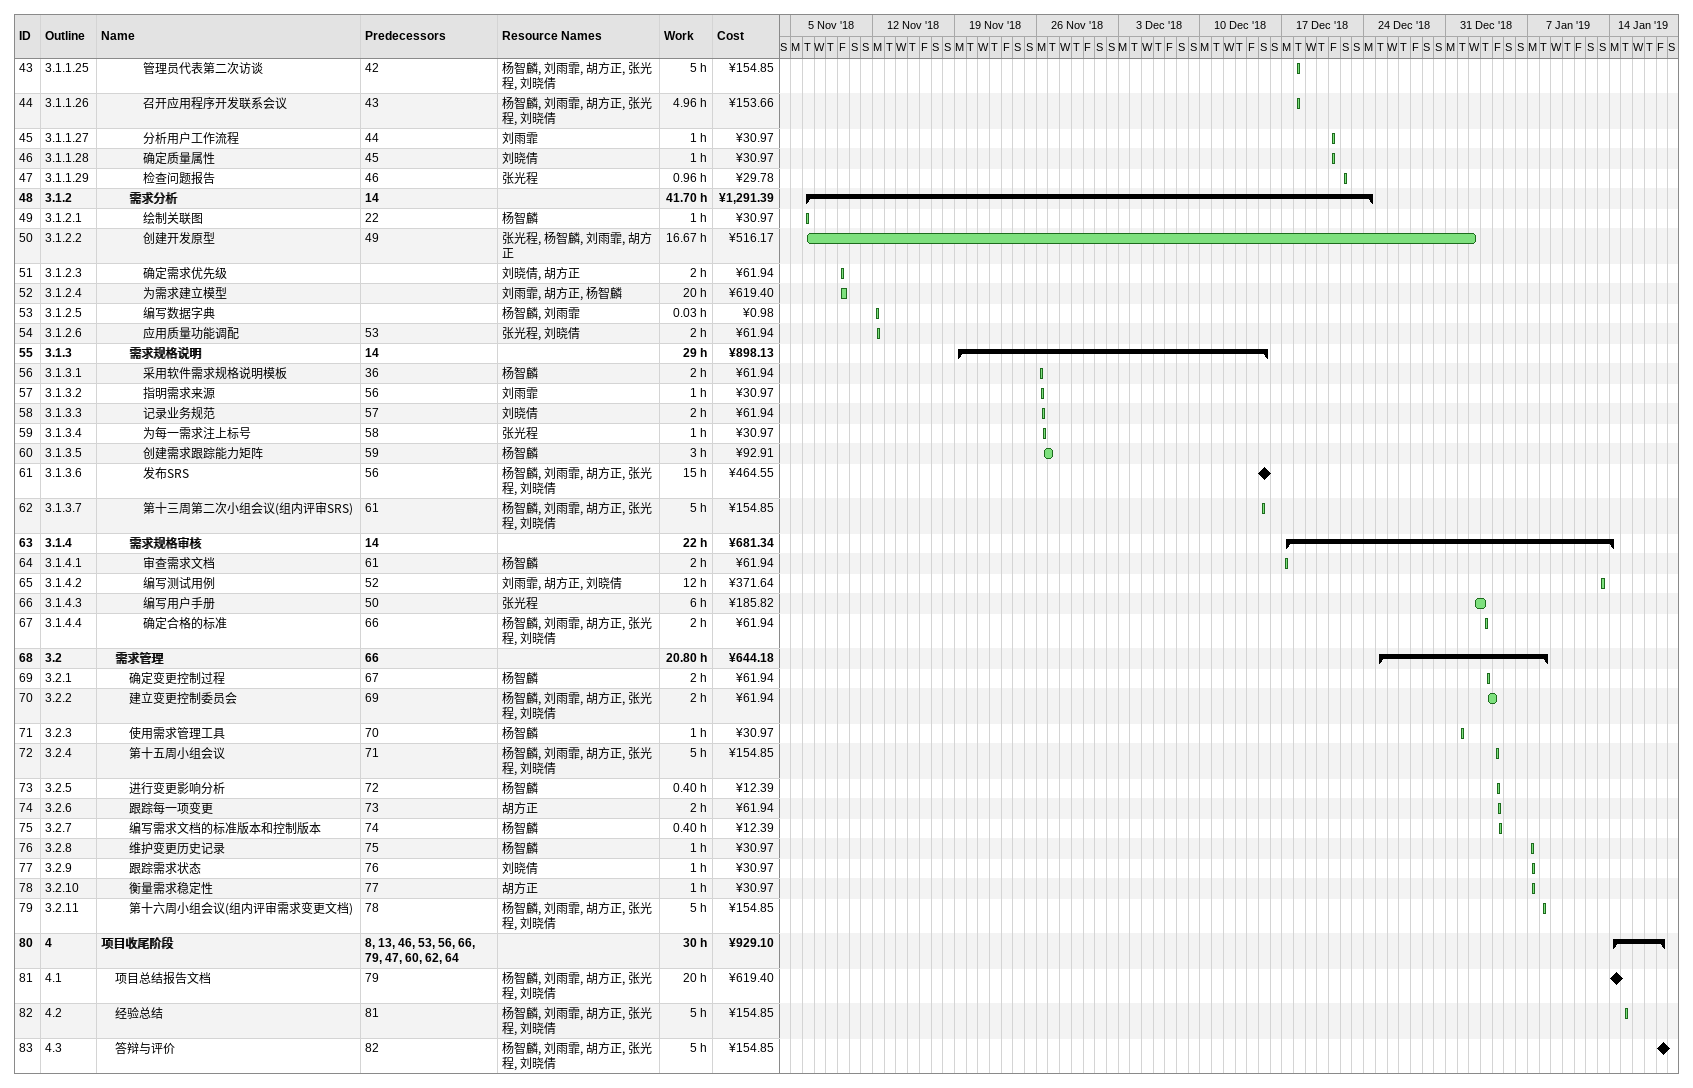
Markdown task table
| ID | WBS | Task | Start | Finish | Predecessors | Resources | Work (h) | Cost (¥) |
|---|---|---|---|---|---|---|---|---|
| 43 | 3.1.1.25 | 管理员代表第二次访谈 | 2018-12-18 | 2018-12-18 | 42 | 杨智麟, 刘雨霏, 胡方正, 张光程, 刘晓倩 | 5 | 154.85 |
| 44 | 3.1.1.26 | 召开应用程序开发联系会议 | 2018-12-18 | 2018-12-18 | 43 | 杨智麟, 刘雨霏, 胡方正, 张光程, 刘晓倩 | 4.96 | 153.66 |
| 45 | 3.1.1.27 | 分析用户工作流程 | 2018-12-21 | 2018-12-21 | 44 | 刘雨霏 | 1 | 30.97 |
| 46 | 3.1.1.28 | 确定质量属性 | 2018-12-21 | 2018-12-21 | 45 | 刘晓倩 | 1 | 30.97 |
| 47 | 3.1.1.29 | 检查问题报告 | 2018-12-22 | 2018-12-22 | 46 | 张光程 | 0.96 | 29.78 |
| 48 | 3.1.2 | **需求分析** | 2018-11-06 | 2018-12-24 | 14 |  | 41.70 | 1291.39 |
| 49 | 3.1.2.1 | 绘制关联图 | 2018-11-06 | 2018-11-06 | 22 | 杨智麟 | 1 | 30.97 |
| 50 | 3.1.2.2 | 创建开发原型 | 2018-11-06 | 2019-01-02 | 49 | 张光程, 杨智麟, 刘雨霏, 胡方正 | 16.67 | 516.17 |
| 51 | 3.1.2.3 | 确定需求优先级 | 2018-11-09 | 2018-11-09 |  | 刘晓倩, 胡方正 | 2 | 61.94 |
| 52 | 3.1.2.4 | 为需求建立模型 | 2018-11-09 | 2018-11-09 |  | 刘雨霏, 胡方正, 杨智麟 | 20 | 619.40 |
| 53 | 3.1.2.5 | 编写数据字典 | 2018-11-12 | 2018-11-12 |  | 杨智麟, 刘雨霏 | 0.03 | 0.98 |
| 54 | 3.1.2.6 | 应用质量功能调配 | 2018-11-12 | 2018-11-12 | 53 | 张光程, 刘晓倩 | 2 | 61.94 |
| 55 | 3.1.3 | **需求规格说明** | 2018-11-19 | 2018-12-15 | 14 |  | 29 | 898.13 |
| 56 | 3.1.3.1 | 采用软件需求规格说明模板 | 2018-11-26 | 2018-11-26 | 36 | 杨智麟 | 2 | 61.94 |
| 57 | 3.1.3.2 | 指明需求来源 | 2018-11-26 | 2018-11-26 | 56 | 刘雨霏 | 1 | 30.97 |
| 58 | 3.1.3.3 | 记录业务规范 | 2018-11-26 | 2018-11-26 | 57 | 刘晓倩 | 2 | 61.94 |
| 59 | 3.1.3.4 | 为每一需求注上标号 | 2018-11-26 | 2018-11-26 | 58 | 张光程 | 1 | 30.97 |
| 60 | 3.1.3.5 | 创建需求跟踪能力矩阵 | 2018-11-26 | 2018-11-27 | 59 | 杨智麟 | 3 | 92.91 |
| 61 | 3.1.3.6 | 发布SRS (milestone) | 2018-12-15 | 2018-12-15 | 56 | 杨智麟, 刘雨霏, 胡方正, 张光程, 刘晓倩 | 15 | 464.55 |
| 62 | 3.1.3.7 | 第十三周第二次小组会议(组内评审SRS) | 2018-12-15 | 2018-12-15 | 61 | 杨智麟, 刘雨霏, 胡方正, 张光程, 刘晓倩 | 5 | 154.85 |
| 63 | 3.1.4 | **需求规格审核** | 2018-12-17 | 2019-01-14 | 14 |  | 22 | 681.34 |
| 64 | 3.1.4.1 | 审查需求文档 | 2018-12-17 | 2018-12-17 | 61 | 杨智麟 | 2 | 61.94 |
| 65 | 3.1.4.2 | 编写测试用例 | 2019-01-13 | 2019-01-13 | 52 | 刘雨霏, 胡方正, 刘晓倩 | 12 | 371.64 |
| 66 | 3.1.4.3 | 编写用户手册 | 2019-01-02 | 2019-01-03 | 50 | 张光程 | 6 | 185.82 |
| 67 | 3.1.4.4 | 确定合格的标准 | 2019-01-03 | 2019-01-03 | 66 | 杨智麟, 刘雨霏, 胡方正, 张光程, 刘晓倩 | 2 | 61.94 |
| 68 | 3.2 | **需求管理** | 2018-12-25 | 2019-01-08 | 66 |  | 20.80 | 644.18 |
| 69 | 3.2.1 | 确定变更控制过程 | 2019-01-03 | 2019-01-03 | 67 | 杨智麟 | 2 | 61.94 |
| 70 | 3.2.2 | 建立变更控制委员会 | 2019-01-03 | 2019-01-04 | 69 | 杨智麟, 刘雨霏, 胡方正, 张光程, 刘晓倩 | 2 | 61.94 |
| 71 | 3.2.3 | 使用需求管理工具 | 2019-01-01 | 2019-01-01 | 70 | 杨智麟 | 1 | 30.97 |
| 72 | 3.2.4 | 第十五周小组会议 | 2019-01-04 | 2019-01-04 | 71 | 杨智麟, 刘雨霏, 胡方正, 张光程, 刘晓倩 | 5 | 154.85 |
| 73 | 3.2.5 | 进行变更影响分析 | 2019-01-04 | 2019-01-04 | 72 | 杨智麟 | 0.40 | 12.39 |
| 74 | 3.2.6 | 跟踪每一项变更 | 2019-01-04 | 2019-01-04 | 73 | 胡方正 | 2 | 61.94 |
| 75 | 3.2.7 | 编写需求文档的标准版本和控制版本 | 2019-01-04 | 2019-01-04 | 74 | 杨智麟 | 0.40 | 12.39 |
| 76 | 3.2.8 | 维护变更历史记录 | 2019-01-07 | 2019-01-07 | 75 | 杨智麟 | 1 | 30.97 |
| 77 | 3.2.9 | 跟踪需求状态 | 2019-01-07 | 2019-01-07 | 76 | 刘晓倩 | 1 | 30.97 |
| 78 | 3.2.10 | 衡量需求稳定性 | 2019-01-07 | 2019-01-07 | 77 | 胡方正 | 1 | 30.97 |
| 79 | 3.2.11 | 第十六周小组会议(组内评审需求变更文档) | 2019-01-08 | 2019-01-08 | 78 | 杨智麟, 刘雨霏, 胡方正, 张光程, 刘晓倩 | 5 | 154.85 |
| 80 | 4 | **项目收尾阶段** | 2019-01-14 | 2019-01-18 | 8, 13, 46, 53, 56, 66, 79, 47, 60, 62, 64 |  | 30 | 929.10 |
| 81 | 4.1 | 项目总结报告文档 (milestone) | 2019-01-14 | 2019-01-14 | 79 | 杨智麟, 刘雨霏, 胡方正, 张光程, 刘晓倩 | 20 | 619.40 |
| 82 | 4.2 | 经验总结 | 2019-01-15 | 2019-01-15 | 81 | 杨智麟, 刘雨霏, 胡方正, 张光程, 刘晓倩 | 5 | 154.85 |
| 83 | 4.3 | 答辩与评价 (milestone) | 2019-01-18 | 2019-01-18 | 82 | 杨智麟, 刘雨霏, 胡方正, 张光程, 刘晓倩 | 5 | 154.85 |
